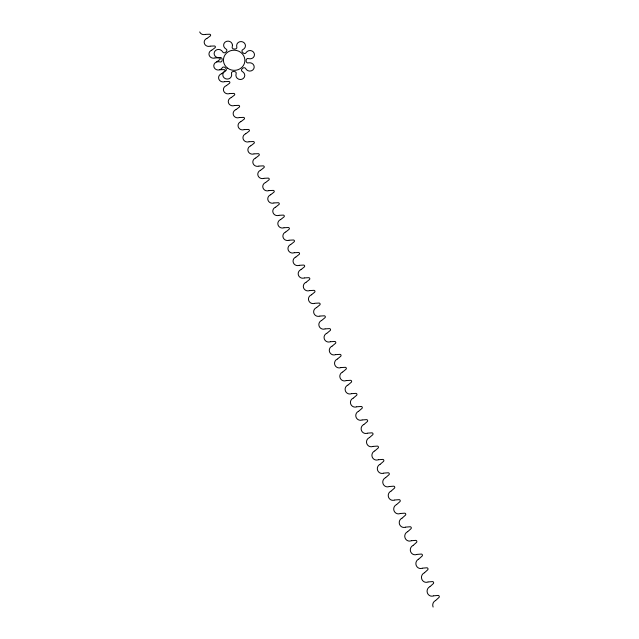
<?xml version="1.0" encoding="UTF-8"?>
<svg xmlns="http://www.w3.org/2000/svg" width="639" height="639" viewBox="0 0 639 639"><rect width="100%" height="100%" fill="white"/><g stroke="black" fill="none" stroke-linecap="round" stroke-linejoin="round"><path stroke-width="0.96" d="M418.825 559.029L422.139 556.042A1.174 1.126 83.4 0 0 421.341 554.061L416.979 554.404M430.063 586.586L433.362 583.583A1.19 1.134 84.1 0 0 432.547 581.586L428.178 581.937M424.448 572.768L427.739 569.78A1.182 1.134 83.8 0 0 426.932 567.799L422.571 568.143M396.667 504.522L399.974 501.599A1.158 1.118 81.3 0 0 399.183 499.658L394.822 499.986M413.281 545.299L416.564 542.351A1.174 1.126 83 0 0 415.765 540.378L411.388 540.722M402.203 518.053L405.485 515.13A1.158 1.126 82 0 0 404.687 513.181L400.318 513.508M435.654 600.484L439.001 597.433A1.19 1.134 84.4 0 0 438.186 595.436L433.753 595.812M391.212 491.016L394.487 488.124A1.15 1.118 80.5 0 0 393.696 486.191L389.311 486.519M407.706 531.664L411.013 528.717A1.166 1.126 82.5 0 0 410.214 526.752L405.813 527.095M358.719 411.189L362.009 408.377A1.126 1.11 69 0 0 361.235 406.476L356.889 406.771M374.853 450.878L378.152 448.019A1.134 1.118 76.8 0 0 377.369 446.102L373.032 446.405M369.454 437.595L372.745 434.752A1.134 1.11 74.9 0 0 371.97 432.843L367.673 433.13M385.692 477.613L389.023 474.705A1.15 1.118 79.5 0 0 388.232 472.772L383.887 473.092M348.087 384.966L351.346 382.202A1.118 1.102 58.2 0 0 350.579 380.317L346.282 380.596M364.078 424.368L367.369 421.532A1.126 1.11 72.4 0 0 366.594 419.631L362.273 419.927M380.253 464.226L383.576 461.334A1.142 1.118 78.3 0 0 382.793 459.409L378.448 459.721M353.383 398.057L356.666 395.261A1.118 1.11 64.4 0 0 355.899 393.376L351.586 393.656M327.024 333.167L330.275 330.451A1.102 1.094 26.7 0 0 329.516 328.606L325.211 328.869M311.441 294.835L314.676 292.167A1.094 1.078 15.5 0 0 313.933 290.338L309.651 290.585M342.744 371.97L346.05 369.19A1.11 1.102 50.3 0 0 345.284 367.313L340.986 367.585M321.784 320.355L325.059 317.639A1.102 1.086 21.8 0 0 324.308 315.802L320.003 316.057M337.464 358.998L340.771 356.227A1.11 1.102 41.5 0 0 340.012 354.365L335.723 354.629M285.833 231.925L289.084 229.313A1.086 1.054 8.9 0 0 288.349 227.516L284.099 227.74M316.593 307.575L319.859 304.875A1.102 1.086 18.2 0 0 319.109 303.046L314.843 303.285M332.208 346.074L335.515 343.319A1.102 1.094 33.3 0 0 334.756 341.458L330.475 341.721M306.257 282.166L309.524 279.499A1.094 1.07 13.5 0 0 308.781 277.677L304.499 277.917M301.121 269.53L304.38 266.878A1.094 1.07 11.9 0 0 303.645 265.065L299.371 265.305M280.801 219.465L284.02 216.885A1.086 1.054 8.2 0 0 283.293 215.095L279.099 215.303M265.736 182.419L268.947 179.878A1.078 1.038 6.7 0 0 268.228 178.105L264.027 178.305M295.977 256.966L299.26 254.306A1.094 1.062 10.7 0 0 298.525 252.501L294.291 252.724M290.881 244.425L294.164 241.79A1.086 1.062 9.7 0 0 293.429 239.984L289.195 240.208M250.839 145.788L254.05 143.288A1.078 1.03 5.7 0 0 253.34 141.538L249.154 141.722M275.705 207.1L278.979 204.504A1.086 1.046 7.6 0 0 278.253 202.723L274.011 202.93M270.68 194.751L273.955 192.163A1.086 1.046 7.1 0 0 273.236 190.39L269.027 190.59M260.696 170.19L263.963 167.634A1.078 1.038 6.3 0 0 263.244 165.868L259.027 166.068M226.382 85.642L229.577 83.198A1.07 1.006 4.7 0 0 228.882 81.48L224.728 81.648M255.736 157.985L258.995 155.437A1.078 1.03 6 0 0 258.284 153.679L254.122 153.863M245.863 133.695L249.114 131.179A1.07 1.022 5.4 0 0 248.411 129.437L244.258 129.613M240.951 121.626L244.21 119.118A1.07 1.022 5.2 0 0 243.499 117.384L239.361 117.552M236.063 109.588L239.313 107.096A1.07 1.014 5 0 0 238.611 105.371L234.473 105.539M216.701 61.903L219.92 59.475A1.062 0.998 4.4 0 0 219.225 57.774L215.111 57.917M231.182 97.607L234.433 95.131A1.07 1.006 4.8 0 0 233.738 93.406L229.577 93.574M211.9 50.09L215.111 47.677A1.062 0.99 4.3 0 0 214.424 45.984L210.319 46.128M207.116 38.324L210.327 35.928A1.062 0.99 4.2 0 0 209.64 34.234L205.51 34.378M221.493 73.773L224.736 71.312A1.062 0.998 4.5 0 0 224.041 69.603L219.896 69.763M205.231 34.45A4.425 4.122 3.8 0 1 199.703 31.95M210.007 46.2A4.425 4.138 3.9 0 1 204.472 43.7A4.425 4.138 3.9 0 1 206.852 38.444M214.8 57.997A4.433 4.154 4 0 1 209.257 55.489A4.433 4.154 4 0 1 211.637 50.209M224.449 81.72A4.449 4.185 4.3 0 1 218.881 79.204A4.449 4.185 4.3 0 1 221.262 73.876M229.297 93.645A4.457 4.201 4.4 0 1 223.714 91.121A4.457 4.201 4.4 0 1 226.094 85.778M234.162 105.611A4.465 4.225 4.6 0 1 228.57 103.087A4.465 4.225 4.6 0 1 230.951 97.719M239.042 117.632A4.465 4.241 4.8 0 1 233.451 115.1A4.465 4.241 4.8 0 1 235.823 109.7M243.946 129.693A4.473 4.257 4.9 0 1 238.339 127.153A4.473 4.257 4.9 0 1 240.711 121.73M248.867 141.794A4.481 4.273 5.2 0 1 243.251 139.254A4.481 4.273 5.2 0 1 245.624 133.807M253.811 153.943A4.489 4.289 5.4 0 1 248.18 151.395A4.489 4.289 5.4 0 1 250.552 145.932M258.771 166.14A4.497 4.305 5.7 0 1 253.124 163.584A4.497 4.305 5.7 0 1 255.496 158.097M263.747 178.385A4.505 4.329 6 0 1 258.092 175.821A4.505 4.329 6 0 1 260.464 170.301M268.739 190.67A4.513 4.345 6.4 0 1 263.076 188.106A4.513 4.345 6.4 0 1 265.441 182.562M273.756 203.002A4.513 4.361 6.8 0 1 268.084 200.43A4.513 4.361 6.8 0 1 270.449 194.863M278.788 215.383A4.521 4.377 7.3 0 1 273.101 212.811A4.521 4.377 7.3 0 1 275.465 207.212M283.836 227.811A4.529 4.401 7.9 0 1 278.141 225.232A4.529 4.401 7.9 0 1 280.505 219.608M288.908 240.288A4.537 4.417 8.6 0 1 283.205 237.7A4.537 4.417 8.6 0 1 285.561 232.053M294.004 252.804A4.545 4.433 9.4 0 1 288.285 250.216A4.545 4.433 9.4 0 1 290.641 244.545M299.108 265.377A4.553 4.449 10.5 0 1 293.381 262.781A4.553 4.449 10.5 0 1 295.737 257.078M304.244 277.989A4.561 4.473 11.8 0 1 298.501 275.385A4.561 4.473 11.8 0 1 300.857 269.666M309.388 290.657A4.569 4.489 13.4 0 1 303.637 288.045A4.569 4.489 13.4 0 1 305.993 282.302M314.556 303.373A4.577 4.505 15.7 0 1 308.797 300.753A4.577 4.505 15.7 0 1 311.145 294.978M319.748 316.129A4.585 4.521 18.7 0 1 313.973 313.509A4.585 4.521 18.7 0 1 316.321 307.71M324.955 328.941A4.593 4.545 22.8 0 1 319.173 326.321A4.593 4.545 22.8 0 1 321.521 320.49M330.179 341.801A4.601 4.561 28.7 0 1 324.388 339.173A4.601 4.561 28.7 0 1 326.737 333.318M335.435 354.709A4.609 4.577 36.5 0 1 329.62 352.073A4.609 4.577 36.5 0 1 331.968 346.194M340.699 367.673A4.625 4.585 46 0 1 334.884 365.029A4.625 4.585 46 0 1 337.224 359.118M345.987 380.684A4.641 4.601 55.2 0 1 340.156 378.032A4.641 4.601 55.2 0 1 342.496 372.098M351.298 393.744A4.657 4.609 62.7 0 1 345.459 391.084A4.657 4.609 62.7 0 1 347.792 385.125M356.626 406.851A4.673 4.617 68.1 0 1 350.771 404.191A4.673 4.617 68.1 0 1 353.111 398.201M361.978 420.015A4.689 4.625 72 0 1 356.115 417.347A4.689 4.625 72 0 1 358.447 411.332M367.353 433.226A4.713 4.641 74.9 0 1 361.474 430.558A4.713 4.641 74.9 0 1 363.807 424.512M372.745 446.493A4.729 4.649 77 0 1 366.858 443.817A4.729 4.649 77 0 1 369.182 437.739M378.16 459.808A4.753 4.657 78.6 0 1 372.257 457.125A4.753 4.657 78.6 0 1 374.582 451.022M383.592 473.179A4.769 4.657 79.8 0 1 377.681 470.488A4.769 4.657 79.8 0 1 380.005 464.353M389.047 486.599A4.792 4.665 80.8 0 1 383.12 483.907A4.792 4.665 80.8 0 1 385.453 477.74M394.527 500.073A4.808 4.673 81.6 0 1 388.592 497.374A4.808 4.673 81.6 0 1 390.916 491.183M400.03 513.596A4.832 4.681 82.3 0 1 394.079 510.888A4.832 4.681 82.3 0 1 396.396 504.674M405.549 527.183A4.848 4.689 82.8 0 1 399.591 524.467A4.848 4.689 82.8 0 1 401.907 518.221M411.093 540.818A4.872 4.697 83.3 0 1 405.118 538.094A4.872 4.697 83.3 0 1 407.434 531.816M416.652 554.5A4.896 4.705 83.7 0 1 410.669 551.776A4.896 4.705 83.7 0 1 412.986 545.474M422.243 568.247A4.912 4.713 84.1 0 1 416.245 565.515A4.912 4.713 84.1 0 1 418.553 559.181M427.85 582.041A4.936 4.721 84.4 0 1 421.844 579.301A4.936 4.721 84.4 0 1 424.152 572.935M433.482 595.891A4.96 4.729 84.7 0 1 427.459 593.152A4.96 4.729 84.7 0 1 429.767 586.754M433.106 607.05A4.976 4.737 84.9 0 1 435.407 600.628M232.444 45.225L232.125 47.789L232.947 48.724A4.417 4.13 5.9 0 0 235.967 48.828L236.845 47.949L236.654 45.369A4.409 4.13 6.4 0 1 242.836 41.95A4.409 4.13 6.4 0 1 244.242 48.612L242.085 50.193L241.973 51.392A4.409 4.138 6.8 0 0 244.058 53.468L245.344 53.436L247.149 51.511A4.417 4.138 7 0 1 254.17 53.221A4.417 4.138 7 0 1 250.161 58.812L247.421 58.484L246.438 59.251A4.417 4.154 7 0 0 246.374 62.087L247.317 62.918L250.073 62.774A4.425 4.161 6.8 0 1 253.827 68.661A4.425 4.161 6.8 0 1 246.726 69.891L245.009 67.838L243.723 67.718A4.433 4.169 6.4 0 0 241.534 69.659L241.59 70.873L243.675 72.606A4.433 4.177 5.9 0 1 241.941 79.244A4.433 4.177 5.9 0 1 235.903 75.354L236.222 72.766L235.392 71.832A4.441 4.177 5.3 0 0 232.356 71.728L231.486 72.614L231.669 75.218A4.441 4.177 4.7 0 1 225.431 78.701A4.441 4.177 4.7 0 1 224.041 71.959L226.214 70.362L226.334 69.148A4.441 4.177 4.4 0 0 224.241 67.063L222.947 67.095L221.118 69.036A4.441 4.169 4.2 0 1 214.057 67.327A4.441 4.169 4.2 0 1 218.131 61.695L220.878 62.023L221.877 61.256A4.441 4.161 4.3 0 0 221.949 58.413L221.006 57.582L218.242 57.718A4.433 4.154 4.5 0 1 214.504 51.855A4.433 4.154 4.5 0 1 221.629 50.625L223.346 52.678L224.624 52.797A4.425 4.146 4.9 0 0 226.821 50.864L226.773 49.658L224.696 47.933A4.417 4.138 5.4 0 1 226.438 41.375A4.417 4.138 5.4 0 1 232.444 45.225M227.644 68.205A10.735 10.072 5.6 0 0 244.801 61.687A10.735 10.072 5.6 0 0 230.04 50.912A10.735 10.072 5.6 0 0 227.644 68.205"/></g></svg>
